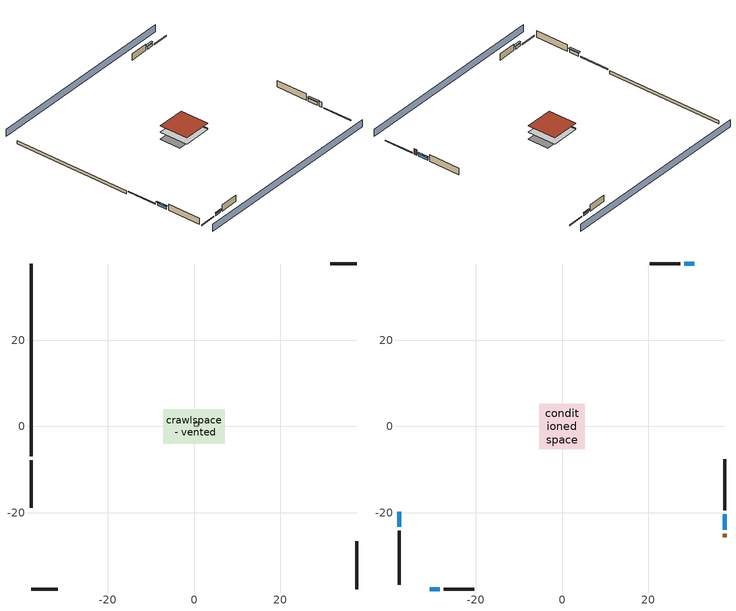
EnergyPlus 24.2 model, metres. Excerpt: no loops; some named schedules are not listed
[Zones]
crawlspace - vented
 floor foundation (Slab1 construction): -7.17,-3.98 -7.17,3.98 7.17,3.98 7.17,-3.98 z-0.91
 wall outside (RimJoist1 construction): -37.74,-7.78 -37.74,-18.82 z0.3:0.61
 wall outside (RimJoist2 construction): 37.74,37.74 31.61,37.74 z0.3:0.61
 wall outside (RimJoist3 construction): 37.74,-37.74 37.74,-26.71 z0.3:0.61
 wall outside (RimJoist4 construction): -37.74,-37.74 -31.61,-37.74 z0.3:0.61
 wall foundation (FoundationWall1 construction): -37.74,37.74 -37.74,-6.85 z-0.91:0.3
furnace airloop ret air zone
 floor adiabatic (AdiabaticConst): 0,0 0,1 1,1 1,0 z0
 wall adiabatic (AdiabaticConst): 0,1 0,0 1,0 1,1 0,1 z0:1
 ceiling adiabatic (AdiabaticConst): 1,0 1,1 0,1 0,0 z1
conditioned space
 floor to crawlspace - vented (Floor1 construction): -5.34,-5.34 -5.34,5.34 5.34,5.34 5.34,-5.34 z0.3
 wall outside (AdiabaticWallConstruction 1): 37.74,-25.78 37.74,-24.86 z0.3:2.34
 wall outside (AdiabaticWallConstruction): -37.74,-19.74 -37.74,-23.27 / 37.74,-23.93 37.74,-20.41 z0.3:1.49; 30.68,37.74 28.36,37.74 / -30.68,-37.74 -28.36,-37.74 z0.3:1.31
 wall outside (Wall1 construction): -37.74,-24.2 -37.74,-36.81 z0.3:2.74
 wall outside (Wall2 construction): 27.44,37.74 20.43,37.74 z0.3:2.74
 wall outside (Wall3 construction): 37.74,-19.48 37.74,-7.63 z0.3:2.74
 wall outside (Wall4 construction): -27.44,-37.74 -20.43,-37.74 z0.3:2.74
 window (WindowConstruction): -37.74,-19.75 -37.74,-23.27 z0.3:1.49
 window (WindowConstruction 1): 30.68,37.74 28.37,37.74 z0.3:1.31
 window (WindowConstruction 2): 37.74,-23.93 37.74,-20.41 z0.3:1.49
 window (WindowConstruction 3): -30.68,-37.74 -28.37,-37.74 z0.3:1.31
 door (Door): 37.74,-25.78 37.74,-24.86 z0.3:2.34
 roof outside (Roof1 construction): -5.34,5.34 -5.34,-5.34 5.34,-5.34 5.34,5.34 z2.74
shading: 37.74,42.31 -37.74,42.31 / -37.74,-42.31 37.74,-42.31 z0:2.74; -37.74,-23.57 -37.74,-19.44 -38.35,-19.44 -38.35,-23.57 z1.8; 28.06,37.74 30.99,37.74 30.99,38.35 28.06,38.35 z1.62; 37.74,-20.1 37.74,-24.24 38.35,-24.24 38.35,-20.1 z1.8; -28.06,-37.74 -30.99,-37.74 -30.99,-38.35 -28.06,-38.35 z1.62
[Building]
Building 1: Terrain=Suburbs
[Site:Location]
Portland Intl Arpt_OR: Latitude {deg}=45.59; Longitude {deg}=-122.6; Time Zone {hr}=-8; Elevation {m}=33; Keep Site Location Information=Yes
[Site:GroundTemperature:Shallow]
10.2558, 8.96328, 8.85977, 9.47314, 11.9355, 14.3863, 16.5111, 17.8571, 17.9714, 16.8767, 14.8061, 12.4304
[Site:WaterMainsTemperature]
Calculation Method=Schedule; Temperature Schedule=mains temperature schedule
[Material] Roughness=Rough; Thermal Absorptance=0.9
Name | Thickness {m} | Conductivity {W/m-K} | Density {kg/m3} | Specific Heat {J/kg-K} | Solar Absorptance | Visible Absorptance
concrete 8.0 in. | 0.2032 | 1.803125 | 2242.8 | 837.4 | 0.7 | 0.7
door material | 0.04445 | 0.0612267 | 512.64 | 1214.23 | 0.7 | 0.7
floor covering | 0.0127 | 0.0433444 | 54.468 | 1339.84 | 0.6 | 0.6
floor stud and cavity | 0.1397 | 0.923637 | 92.3553 | 1139.71 | 0.7 | 0.7
furniture material conditioned space 1 | 0.1524 | 0.115458 | 640.8 | 1214.23 | 0.6 | 0.6
gypsum board | 0.0127 | 0.160291 | 801 | 837.4 | 0.6 | 0.6
osb sheathing 0.5 in. | 0.0127 | 0.115458 | 512.64 | 1214.23 | 0.7 | 0.7
osb sheathing 0.75 in. | 0.01905 | 0.115458 | 512.64 | 1214.23 | 0.7 | 0.7
rim joist stud and cavity | 0.0508 | 0.180225 | 50.32683 | 1063.81 | 0.6 | 0.6
roof rigid ins | 0.103632 | 0.029427 | 32.04 | 1214.23 | 0.7 | 0.7
roof stud and cavity | 0.2032 | 0.159782 | 78.34581 | 1123.46 | 0.7 | 0.7
slate or tile shingles | 0.01905 | 0.840978 | 1899.972 | 799.717 | 0.75 | 0.75
soil 0.5 in. | 0.0127 | 2.4234 | 1842.3 | 418.7 | 0.7 | 0.7
stucco | 0.0254 | 0.649125 | 1281.6 | 879.27 | 0.5 | 0.5
wall rigid ins | 0.512978 | 0.029427 | 32.04 | 1214.23 | 0.7 | 0.7
wall stud and cavity | 0.1397 | 0.556315 | 139.0536 | 1170.24 | 0.7 | 0.7
wall stud and cavity 1 | 0.0889 | 0.380278 | 52.3479 | 1209.89 | 0.7 | 0.7
wall stud and cavity 2 | 0.0889 | 0.391764 | 83.0341 | 1211.67 | 0.7 | 0.7
wood siding; wood siding 1 | 0.0254 | 0.102417 | 544.68 | 1172.36 | 0.7 | 0.7
[Material:NoMass]
Adiabatic: Roughness=Rough; Thermal Resistance {m2-K/W}=176.1; Thermal Absorptance=0.9; Solar Absorptance=0.7; Visible Absorptance=0.7
[WindowMaterial:SimpleGlazingSystem]
WindowMaterial: U-Factor {W/m2-K}=4.76952; Solar Heat Gain Coefficient=0.63
[Construction]
AdiabaticConst: Adiabatic
AdiabaticWallConstruction: wood siding, wall rigid ins, wall stud and cavity 1, gypsum board
AdiabaticWallConstruction 1: wood siding 1, wall rigid ins, wall stud and cavity 1, gypsum board
Door: door material
Floor1 construction: floor stud and cavity, osb sheathing 0.75 in., floor covering
FoundationWall1 construction: concrete 8.0 in.
furniture construction conditioned space 1: furniture material conditioned space 1
PartitionWallConstruction: gypsum board, wall stud and cavity 2, gypsum board
RimJoist1 construction; RimJoist2 construction; RimJoist3 construction; RimJoist4 construction: stucco, rim joist stud and cavity
Roof1 construction: slate or tile shingles, roof rigid ins, osb sheathing 0.75 in., roof stud and cavity, gypsum board
Slab1 construction: soil 0.5 in.
Wall1 construction; Wall2 construction; Wall3 construction; Wall4 construction: stucco, osb sheathing 0.5 in., wall stud and cavity, gypsum board
WindowConstruction; WindowConstruction 1; WindowConstruction 2; WindowConstruction 3: WindowMaterial
[Zone] Multiplier=1
Name | Volume {m3} | Part of Total Floor Area
conditioned space | 278.185 | Yes
crawlspace - vented | 139.092 | Yes
furnace airloop ret air zone | 1 | No
[Space]
Name | Zone | Volume {m3} | Space Type
conditioned space 1 | conditioned space | 278.185
crawlspace - vented 1 | crawlspace - vented | 139.092
furnace airloop ret air space | furnace airloop ret air zone |  | Plenum Space Type
[SurfaceProperty:IncidentSolarMultiplier] Incident Solar Multiplier=1; Incident Solar Multiplier Schedule=trans schedule winter=0.85 summer=0.7
Window1; Window2; Window3; Window4
[InternalMass] Zone or ZoneList=conditioned space; Space or SpaceList=conditioned space 1
Name | Construction | Surface Area {m2}
furniture mass conditioned space 1 | furniture construction conditioned space 1 | 45.63397
partition wall mass | PartitionWallConstruction | 114.085
[Lights]
interior lighting: Zone or ZoneList or Space or SpaceList=conditioned space 1; Schedule=lighting_interior; Design Level Calculation Method=LightingLevel; Lighting Level {W}=251.222; Return Air Fraction=0; Fraction Radiant=0.6; Fraction Visible=0.2; Fraction Replaceable=1
[People]
occupants: Zone or ZoneList or Space or SpaceList=conditioned space 1; Number of People Schedule=occupants; Number of People Calculation Method=People; Number of People=4; Fraction Radiant=0.314171; Sensible Heat Fraction=0.56303; Activity Level Schedule=occupants activity schedule; Carbon Dioxide Generation Rate {m3/s-W}=0; Enable ASHRAE 55 Comfort Warnings=No; Mean Radiant Temperature Calculation Type=EnclosureAveraged
[ElectricEquipment] Zone or ZoneList or Space or SpaceList=conditioned space 1; Design Level Calculation Method=EquipmentLevel
Name | Schedule | Design Level {W} | Fraction Latent | Fraction Radiant | Fraction Lost
clothes dryer | clothes_dryer | 3567.6 | 0.015 | 0.081 | 0.85
clothes washer | clothes_washer | 343.087 | 0.03 | 0.162 | 0.7
cooking range | cooking_range | 79.4213 | 0.16 | 0.384 | 0.2
dishwasher | dishwasher | 676.713 | 0.3 | 0.18 | 0.4
fridge | fridge schedule | 51.9007 | 0 | 0.6 | 0
fridge 1 | fridge schedule 1 | 152.703 | 0 | 0.6 | 0
mech vent bath fan 0 | mech vent bath fan 0 schedule | 30 | 0 | 0 | 1
mech vent house fan | mech vent house fan schedule | 0 | 0 | 0 | 1
mech vent house fan cfis | mech vent house fan cfis schedule | 0 | 0 | 0 | 0
mech vent range fan 0 | mech vent range fan 0 schedule | 30 | 0 | 0 | 1
misc permanent spa heater | misc permanent spa heater schedule | 451.228 | 0 | 0 | 1
misc permanent spa pump | misc permanent spa pump schedule | 471.873 | 0 | 0 | 1
misc plug loads | plug_loads_other | 756.734 | 0.021 | 0.558 | 0.049
misc tv | plug_loads_tv | 995.902 | 0 | 0.6 | 0
whole house fan | Always On Discrete | 0 | 0 | 0 | 1
[OtherEquipment] Design Level Calculation Method=EquipmentLevel
Name | Fuel Type | Zone or ZoneList or Space or SpaceList | Schedule | Design Level {W} | Fraction Latent | Fraction Radiant | Fraction Lost
clothes dryer 1 | Electricity | conditioned space 1 | clothes_dryer | 0 | 0.015 | 0.081 | 0.85
cooking range 1 | NaturalGas | conditioned space 1 | cooking_range | 2327.61 | 0.16 | 0.384 | 0.2
furnace airloop_0 SupCondToLv; furnace airloop_0 SupSensLkToCond; mech vent house fan sensible load; water heater sens | None | conditioned space 1 | Always On Discrete | 0 | 0 | 0 | 0
furnace airloop_0 SupLatLkToCond; mech vent house fan latent load; water heater lat | None | conditioned space 1 | Always On Discrete | 0 | 1 | 0 | 0
general water use latent | None | conditioned space 1 | general water use schedule | 81.0615 | 1 | 0 | 0
general water use sensible | None | conditioned space 1 | general water use schedule | -79.8895 | 0 | 0.6 | 0
water heater energy adjustment1 | Electricity | conditioned space 1 | Always On Discrete | 0.01 | 0 | 0 | 1
furnace airloop_0 RetCondToDZ; furnace airloop_0 SupCondToDZ; furnace airloop_0 SupSensLkToDZ | None | crawlspace - vented 1 | Always On Discrete | 0 | 0 | 0 | 0
furnace airloop_0 SupLatLkToDZ | None | crawlspace - vented 1 | Always On Discrete | 0 | 1 | 0 | 0
furnace airloop_0 RetCondToRP; furnace airloop_0 RetSensLkToRP | None | furnace airloop ret air space | Always On Discrete | 0 | 0 | 0 | 0
furnace airloop_0 RetLatLkToRP | None | furnace airloop ret air space | Always On Discrete | 0 | 1 | 0 | 0
[ZoneInfiltration:DesignFlowRate] Schedule=Always On Discrete
Name | Zone or ZoneList or Space or SpaceList | Design Flow Rate Calculation Method | Design Flow Rate {m3/s} | Air Changes per Hour {1/hr} | Constant Term Coefficient | Temperature Term Coefficient | Velocity Term Coefficient | Velocity Squared Term Coefficient
infil flow; natural vent flow; whole house fan flow | conditioned space 1 | Flow/Zone | 0
crawlspace_vented 1 duct leakage imbalance infil flow | crawlspace - vented 1 | Flow/Zone | 0
infil crawlspace - vented 1 | crawlspace - vented 1 | AirChanges/Hour |  | 2.6013 | 1 | 0 | 0 | 0
[ZoneMixing] Schedule=Always On Continuous; Design Flow Rate Calculation Method=Flow/Zone; Design Flow Rate {m3/s}=0
Name | Zone or Space | Source Zone or Space
furnace airloop_0 ZoneMixDZToCond mix | conditioned space | crawlspace - vented
furnace airloop_0 ZoneMixCondToDZ mix | crawlspace - vented | conditioned space
[SurfaceProperty:ExposedFoundationPerimeter]
Slab1: Exposed Perimeter Calculation Method=TotalExposedPerimeter; Total Exposed Perimeter {m}=44.59224
[SpaceList]
Plenum Space Type: furnace airloop ret air space
[AvailabilityManager:Scheduled]
furnace airloop Availability Manager: Schedule=Always On Discrete
[AirLoopHVAC:ReturnPlenum]
Air Loop HVAC Return Plenum 1: Zone=furnace airloop ret air zone
[WaterUse:Equipment]
dishwasher: Peak Flow Rate {m3/s}=5.94181e-06; Flow Rate Fraction Schedule=hot_water_dishwasher
[Foundation:Kiva]
Foundation Kiva 1: Initial Indoor Air Temperature {C}=8.69436; Wall Height Above Grade {m}=0.3048; Wall Depth Below Slab {m}=0.2032
[Foundation:Kiva:Settings]
Soil Conductivity {W/m-K}=2.4234; Soil Density {kg/m3}=1842.3; Soil Specific Heat {J/kg-K}=418.7; Ground Solar Absorptivity=0.9; Ground Thermal Absorptivity=0.9; Ground Surface Roughness {m}=0.03; Far-Field Width {m}=40; Deep-Ground Boundary Condition=ZeroFlux; Deep-Ground Depth {m}=40; Minimum Cell Dimension {m}=0.2; Maximum Cell Growth Coefficient=3; Simulation Timestep=Timestep
[Exterior:Lights]
exterior lighting: Schedule=exterior lighting schedule; Design Level {W}=9.28603
[EnergyManagementSystem:GlobalVariable]
furnace_airloop_0_DuctImbalLkExhFanEquivCond
furnace_airloop_0_DuctImbalLkExhFanEquivDZ
furnace_airloop_0_DuctImbalLkSupFanEquivCond
furnace_airloop_0_DuctImbalLkSupFanEquivDZ
furnace_airloop_0_DZ_T
furnace_airloop_0_DZ_W
furnace_airloop_0_RetCondToDZ
furnace_airloop_0_RetCondToRP
furnace_airloop_0_RetLatLkToRP
furnace_airloop_0_RetSensLkToRP
furnace_airloop_0_SupCondToDZ
furnace_airloop_0_SupCondToLv
furnace_airloop_0_SupLatLkToCond
furnace_airloop_0_SupLatLkToDZ
furnace_airloop_0_SupSensLkToCond
furnace_airloop_0_SupSensLkToDZ
furnace_airloop_0_ZoneMixCondToDZ
furnace_airloop_0_ZoneMixDZToCond
furnace_airloop_AH_MFR
furnace_airloop_AH_Tout
furnace_airloop_AH_VFR
furnace_airloop_AH_Wout
furnace_airloop_Fan_RTF
furnace_airloop_RA_T
furnace_airloop_Ra_W
infil_program_Qfan
infil_program_Qinf
natural_vent_program_Qnv
natural_vent_program_Qwhf
[EnergyManagementSystem:Sensor]
Name | Output:Variable or Output:Meter Index Key | Output:Variable or Output:Meter
airflow_gain | infil flow | Infiltration Sensible Heat Gain Energy
airflow_gain_1 | natural vent flow | Infiltration Sensible Heat Gain Energy
airflow_gain_2 | whole house fan flow | Infiltration Sensible Heat Gain Energy
airflow_loss | infil flow | Infiltration Sensible Heat Loss Energy
airflow_loss_1 | natural vent flow | Infiltration Sensible Heat Loss Energy
airflow_loss_2 | whole house fan flow | Infiltration Sensible Heat Loss Energy
clg_load_cond |  | Cooling:EnergyTransfer:Zone:CONDITIONED SPACE
clg_load_duct |  | Cooling:EnergyTransfer:Zone:FURNACE AIRLOOP RET AIR ZONE
clg_sp_s; clg_sp_s_1 | cooling setpoint | Schedule Value
clothes_dryer_exhaust_0_sch_s | clothes_dryer | Schedule Value
cool_season | cooling season schedule | Schedule Value
ducts_conv | furnace airloop_0 RetCondToRP | Other Equipment Convective Heating Energy
ducts_conv_1 | furnace airloop_0 RetLatLkToRP | Other Equipment Convective Heating Energy
ducts_conv_2 | furnace airloop_0 RetSensLkToRP | Other Equipment Convective Heating Energy
ducts_conv_3 | furnace airloop_0 SupCondToLv | Other Equipment Convective Heating Energy
ducts_conv_4 | furnace airloop_0 SupLatLkToCond | Other Equipment Convective Heating Energy
ducts_conv_5 | furnace airloop_0 SupSensLkToCond | Other Equipment Convective Heating Energy
ducts_rad | furnace airloop_0 RetCondToRP | Other Equipment Radiant Heating Energy
ducts_rad_1 | furnace airloop_0 RetLatLkToRP | Other Equipment Radiant Heating Energy
ducts_rad_2 | furnace airloop_0 RetSensLkToRP | Other Equipment Radiant Heating Energy
ducts_rad_3 | furnace airloop_0 SupCondToLv | Other Equipment Radiant Heating Energy
ducts_rad_4 | furnace airloop_0 SupLatLkToCond | Other Equipment Radiant Heating Energy
ducts_rad_5 | furnace airloop_0 SupSensLkToCond | Other Equipment Radiant Heating Energy
furnace_airloop_0_DZ_T_s | crawlspace - vented | Zone Air Temperature
furnace_airloop_0_DZ_W_s | crawlspace - vented | Zone Mean Air Humidity Ratio
furnace_airloop_AH_MFR_s | Node 5 | System Node Mass Flow Rate
furnace_airloop_AH_Tout_s | Node 5 | System Node Temperature
furnace_airloop_AH_VFR_s | Node 5 | System Node Current Density Volume Flow Rate
furnace_airloop_AH_Wout_s | Node 5 | System Node Humidity Ratio
furnace_airloop_RA_T_s | Node 8 | System Node Temperature
furnace_airloop_Ra_W_s | Node 8 | System Node Humidity Ratio
htg_load_cond |  | Heating:EnergyTransfer:Zone:CONDITIONED SPACE
htg_load_duct |  | Heating:EnergyTransfer:Zone:FURNACE AIRLOOP RET AIR ZONE
htg_sp_s; htg_sp_s_1 | heating setpoint | Schedule Value
ig_ee_conv | clothes dryer | Electric Equipment Convective Heating Energy
ig_ee_conv_10 | whole house fan | Electric Equipment Convective Heating Energy
ig_ee_conv_2 | cooking range | Electric Equipment Convective Heating Energy
ig_ee_conv_3 | dishwasher | Electric Equipment Convective Heating Energy
ig_ee_conv_4 | fridge | Electric Equipment Convective Heating Energy
ig_ee_conv_5 | fridge 1 | Electric Equipment Convective Heating Energy
ig_ee_conv_6 | misc permanent spa heater | Electric Equipment Convective Heating Energy
ig_ee_conv_7 | misc permanent spa pump | Electric Equipment Convective Heating Energy
ig_ee_conv_8 | misc plug loads | Electric Equipment Convective Heating Energy
ig_ee_conv_9 | misc tv | Electric Equipment Convective Heating Energy
ig_ee_rad | clothes dryer | Electric Equipment Radiant Heating Energy
ig_ee_rad_10 | whole house fan | Electric Equipment Radiant Heating Energy
ig_ee_rad_2 | cooking range | Electric Equipment Radiant Heating Energy
ig_ee_rad_3 | dishwasher | Electric Equipment Radiant Heating Energy
ig_ee_rad_4 | fridge | Electric Equipment Radiant Heating Energy
ig_ee_rad_5 | fridge 1 | Electric Equipment Radiant Heating Energy
ig_ee_rad_6 | misc permanent spa heater | Electric Equipment Radiant Heating Energy
ig_ee_rad_7 | misc permanent spa pump | Electric Equipment Radiant Heating Energy
ig_ee_rad_8 | misc plug loads | Electric Equipment Radiant Heating Energy
ig_ee_rad_9 | misc tv | Electric Equipment Radiant Heating Energy
ig_lgt_conv | interior lighting | Lights Convective Heating Energy
ig_lgt_rad | interior lighting | Lights Radiant Heating Energy
ig_lgt_vis | interior lighting | Lights Visible Radiation Heating Energy
ig_oe_conv | clothes dryer 1 | Other Equipment Convective Heating Energy
ig_oe_conv_1 | cooking range 1 | Other Equipment Convective Heating Energy
ig_oe_conv_2 | general water use latent | Other Equipment Convective Heating Energy
ig_oe_conv_3 | general water use sensible | Other Equipment Convective Heating Energy
ig_oe_conv_4 | water heater energy adjustment1 | Other Equipment Convective Heating Energy
ig_oe_conv_5 | water heater lat | Other Equipment Convective Heating Energy
ig_oe_conv_6 | water heater sens | Other Equipment Convective Heating Energy
ig_oe_rad | clothes dryer 1 | Other Equipment Radiant Heating Energy
ig_oe_rad_1 | cooking range 1 | Other Equipment Radiant Heating Energy
ig_oe_rad_2 | general water use latent | Other Equipment Radiant Heating Energy
ig_oe_rad_3 | general water use sensible | Other Equipment Radiant Heating Energy
ig_oe_rad_4 | water heater energy adjustment1 | Other Equipment Radiant Heating Energy
ig_oe_rad_5 | water heater lat | Other Equipment Radiant Heating Energy
ig_oe_rad_6 | water heater sens | Other Equipment Radiant Heating Energy
ig_ppl_conv | occupants | People Convective Heating Energy
ig_ppl_rad | occupants | People Radiant Heating Energy
im_conv | furniture mass conditioned space 1 | Surface Inside Face Convection Heat Gain Energy
im_conv_1 | partition wall mass | Surface Inside Face Convection Heat Gain Energy
im_ig | furniture mass conditioned space 1 | Surface Inside Face Internal Gains Radiation Heat Gain Energy
im_ig_1 | partition wall mass | Surface Inside Face Internal Gains Radiation Heat Gain Energy
im_lgt | furniture mass conditioned space 1 | Surface Inside Face Lights Radiation Heat Gain Energy
im_lgt_1 | partition wall mass | Surface Inside Face Lights Radiation Heat Gain Energy
im_sol | furniture mass conditioned space 1 | Surface Inside Face Solar Radiation Heat Gain Energy
im_sol_1 | partition wall mass | Surface Inside Face Solar Radiation Heat Gain Energy
im_surf | furniture mass conditioned space 1 | Surface Inside Face Net Surface Thermal Radiation Heat Gain Energy
im_surf_1 | partition wall mass | Surface Inside Face Net Surface Thermal Radiation Heat Gain Energy
mech_vent_bath_fan_0_sch_s | mech vent bath fan 0 schedule | Schedule Value
mech_vent_range_fan_0_sch_s | mech vent range fan 0 schedule | Schedule Value
mv_conv | mech vent bath fan 0 | Electric Equipment Convective Heating Energy
mv_conv_1 | mech vent house fan | Electric Equipment Convective Heating Energy
mv_conv_2 | mech vent house fan cfis | Electric Equipment Convective Heating Energy
mv_conv_3 | mech vent range fan 0 | Electric Equipment Convective Heating Energy
mv_conv_4 | mech vent house fan latent load | Other Equipment Convective Heating Energy
mv_conv_5 | mech vent house fan sensible load | Other Equipment Convective Heating Energy
mv_rad | mech vent bath fan 0 | Electric Equipment Radiant Heating Energy
mv_rad_1 | mech vent house fan | Electric Equipment Radiant Heating Energy
mv_rad_2 | mech vent house fan cfis | Electric Equipment Radiant Heating Energy
mv_rad_3 | mech vent range fan 0 | Electric Equipment Radiant Heating Energy
mv_rad_4 | mech vent house fan latent load | Other Equipment Radiant Heating Energy
mv_rad_5 | mech vent house fan sensible load | Other Equipment Radiant Heating Energy
natural_vent_s | natural vent schedule | Schedule Value
out_pb_s |  | Site Outdoor Air Barometric Pressure
out_wt_s |  | Site Outdoor Air Humidity Ratio
site_vw_s |  | Site Wind Speed
ss_back_out | Window1 | Surface Window Shortwave from Zone Back Out Window Heat Transfer Rate
ss_back_out_1 | Window2 | Surface Window Shortwave from Zone Back Out Window Heat Transfer Rate
ss_back_out_2 | Window3 | Surface Window Shortwave from Zone Back Out Window Heat Transfer Rate
ss_back_out_3 | Window4 | Surface Window Shortwave from Zone Back Out Window Heat Transfer Rate
ss_conv | Door1 | Surface Inside Face Convection Heat Gain Energy
ss_conv_1 | Window1 | Surface Inside Face Convection Heat Gain Energy
ss_conv_2 | Window2 | Surface Inside Face Convection Heat Gain Energy
ss_conv_3 | Window3 | Surface Inside Face Convection Heat Gain Energy
ss_conv_4 | Window4 | Surface Inside Face Convection Heat Gain Energy
ss_ig | Door1 | Surface Inside Face Internal Gains Radiation Heat Gain Energy
ss_ig_1 | Window1 | Surface Inside Face Internal Gains Radiation Heat Gain Energy
ss_ig_2 | Window2 | Surface Inside Face Internal Gains Radiation Heat Gain Energy
ss_ig_3 | Window3 | Surface Inside Face Internal Gains Radiation Heat Gain Energy
ss_ig_4 | Window4 | Surface Inside Face Internal Gains Radiation Heat Gain Energy
ss_lgt | Door1 | Surface Inside Face Lights Radiation Heat Gain Energy
ss_sol | Door1 | Surface Inside Face Solar Radiation Heat Gain Energy
ss_surf | Door1 | Surface Inside Face Net Surface Thermal Radiation Heat Gain Energy
ss_surf_1 | Window1 | Surface Inside Face Net Surface Thermal Radiation Heat Gain Energy
ss_surf_2 | Window2 | Surface Inside Face Net Surface Thermal Radiation Heat Gain Energy
ss_surf_3 | Window3 | Surface Inside Face Net Surface Thermal Radiation Heat Gain Energy
ss_surf_4 | Window4 | Surface Inside Face Net Surface Thermal Radiation Heat Gain Energy
ss_trans_in | Window1 | Surface Window Transmitted Solar Radiation Rate
ss_trans_in_1 | Window2 | Surface Window Transmitted Solar Radiation Rate
ss_trans_in_2 | Window3 | Surface Window Transmitted Solar Radiation Rate
ss_trans_in_3 | Window4 | Surface Window Transmitted Solar Radiation Rate
ss_trans_out | Window1 | Surface Inside Face Initial Transmitted Diffuse Transmitted Out Window Solar Radiation Rate
ss_trans_out_1 | Window2 | Surface Inside Face Initial Transmitted Diffuse Transmitted Out Window Solar Radiation Rate
ss_trans_out_2 | Window3 | Surface Inside Face Initial Transmitted Diffuse Transmitted Out Window Solar Radiation Rate
ss_trans_out_3 | Window4 | Surface Inside Face Initial Transmitted Diffuse Transmitted Out Window Solar Radiation Rate
s_conv | Floor1 | Surface Inside Face Convection Heat Gain Energy
s_conv_1 | Roof1 | Surface Inside Face Convection Heat Gain Energy
s_conv_2 | Wall1 | Surface Inside Face Convection Heat Gain Energy
s_conv_3 | Wall2 | Surface Inside Face Convection Heat Gain Energy
s_conv_4 | Wall3 | Surface Inside Face Convection Heat Gain Energy
s_conv_5 | Wall4 | Surface Inside Face Convection Heat Gain Energy
s_ig | Floor1 | Surface Inside Face Internal Gains Radiation Heat Gain Energy
s_ig_1 | Roof1 | Surface Inside Face Internal Gains Radiation Heat Gain Energy
s_ig_2 | Wall1 | Surface Inside Face Internal Gains Radiation Heat Gain Energy
s_ig_3 | Wall2 | Surface Inside Face Internal Gains Radiation Heat Gain Energy
s_ig_4 | Wall3 | Surface Inside Face Internal Gains Radiation Heat Gain Energy
s_ig_5 | Wall4 | Surface Inside Face Internal Gains Radiation Heat Gain Energy
s_lgt | Floor1 | Surface Inside Face Lights Radiation Heat Gain Energy
s_lgt_1 | Roof1 | Surface Inside Face Lights Radiation Heat Gain Energy
s_lgt_2 | Wall1 | Surface Inside Face Lights Radiation Heat Gain Energy
s_lgt_3 | Wall2 | Surface Inside Face Lights Radiation Heat Gain Energy
s_lgt_4 | Wall3 | Surface Inside Face Lights Radiation Heat Gain Energy
s_lgt_5 | Wall4 | Surface Inside Face Lights Radiation Heat Gain Energy
s_sol | Floor1 | Surface Inside Face Solar Radiation Heat Gain Energy
s_sol_1 | Roof1 | Surface Inside Face Solar Radiation Heat Gain Energy
s_sol_2 | Wall1 | Surface Inside Face Solar Radiation Heat Gain Energy
s_sol_3 | Wall2 | Surface Inside Face Solar Radiation Heat Gain Energy
s_sol_4 | Wall3 | Surface Inside Face Solar Radiation Heat Gain Energy
s_sol_5 | Wall4 | Surface Inside Face Solar Radiation Heat Gain Energy
s_surf | Floor1 | Surface Inside Face Net Surface Thermal Radiation Heat Gain Energy
s_surf_1 | Roof1 | Surface Inside Face Net Surface Thermal Radiation Heat Gain Energy
s_surf_2 | Wall1 | Surface Inside Face Net Surface Thermal Radiation Heat Gain Energy
s_surf_3 | Wall2 | Surface Inside Face Net Surface Thermal Radiation Heat Gain Energy
s_surf_4 | Wall3 | Surface Inside Face Net Surface Thermal Radiation Heat Gain Energy
s_surf_5 | Wall4 | Surface Inside Face Net Surface Thermal Radiation Heat Gain Energy
water_heater_T_set | water heater setpoint | Schedule Value
[EnergyManagementSystem:Actuator]
crawlspace_vented_1_duct_leakage_imbalance_infil_flow_act: Actuated Component Unique=crawlspace_vented 1 duct leakage imbalance infil flow; Actuated Component Type=Zone Infiltration; Actuated Component Control Type=Air Exchange Flow Rate
